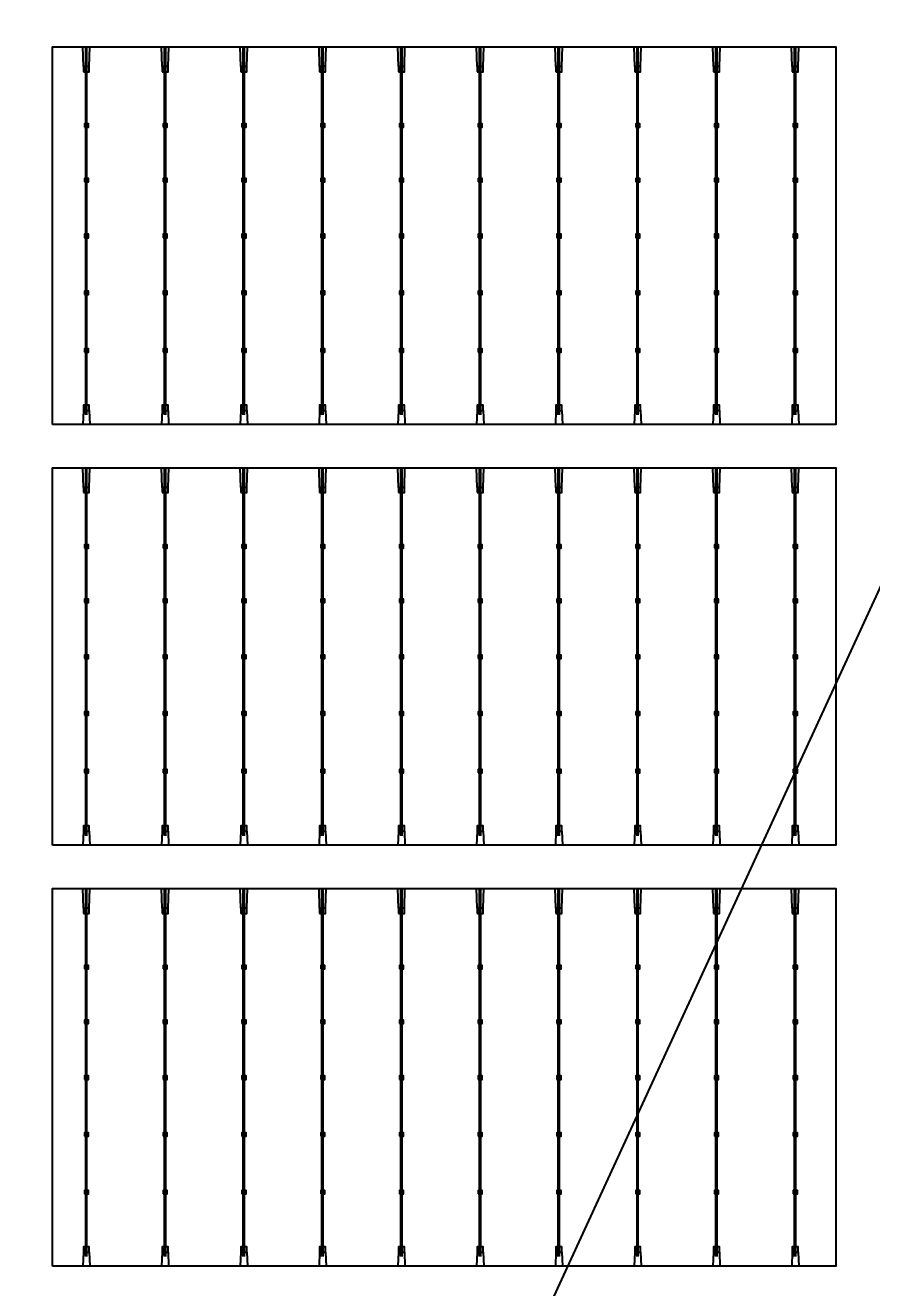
# Model space of a CAD drawing. Header units: millimetres. Extents: x 10297564 to 11610295, y -9287743 to -8409454.
# Drawn here: x 10433895 to 10436488, y -9081302 to -9077431 of the extents above; entities that cross this region are included whole.
import ezdxf

# ---------------------------------------------------------------- set-up
doc = ezdxf.new("R2010")
doc.units = ezdxf.units.MM
doc.header["$LTSCALE"] = 100
doc.layers.add('E1', color=1, linetype='Continuous')
doc.layers.add('Outline', color=5, linetype='Continuous', lineweight=25)
doc.styles.add('HL-S1', font='DotumChe.ttf')
doc.styles.add('MG', font='malgun.ttf')
doc.dimstyles.new('HL-100', dxfattribs={"dimscale": 100, "dimtxt": 3, "dimasz": 4, "dimexe": 2, "dimexo": 2, "dimgap": 1, "dimtad": 1, "dimdec": 0, "dimzin": 0, "dimlunit": 6, "dimtxsty": 'HL-S1', "dimblk": 'DOTSMALL', "dimcen": 4, "dimdle": 2, "dimclrd": 256, "dimclre": 256, "dimclrt": 4, "dimazin": 0, "dimtfac": 1, "dimtdec": 0, "dimtix": 1, "dimtmove": 2, "dimatfit": 3, "dimldrblk": 'DOTSMALL', "dimfxl": 1.5, "dimtolj": 1, "dimtzin": 0, "dimlwd": -1, "dimlwe": -1, "dimarcsym": 0})

# ---------------------------------------------------------------- blocks, each defined once
blk = doc.blocks.new('*D75')
at = {"layer": 'defpoints', "color": 0, "transparency": 16777216}
for p in [(10439230.2, -9073249.8), (10439230.2, -9073249.8), (10423426.7, -9107604.7)]:
    blk.add_point(p, dxfattribs=at)
at = {"layer": 'E1', "color": 1, "transparency": 16777216}
for p, q in [((10439593.6, -9073417), (10439593.6, -9073417)), ((10423593.8, -9107241.3), (10439063, -9073613.2)), ((10423790.1, -9107771.8), (10423790.1, -9107771.8))]:
    blk.add_line(p, q, dxfattribs=at)
for points in [[(10439002.4, -9073585.4), (10439123.6, -9073641.1), (10439230.2, -9073249.8)], [(10423533.3, -9107213.4), (10423654.4, -9107269.1), (10423426.7, -9107604.7)]]:
    blk.add_solid(points, dxfattribs=at)
at = {"layer": 'E1', "color": 7, "transparency": 16777216, "insert": (10430911.1, -9090235.3), "char_height": 500, "attachment_point": 5, "rotation": 65.2972, "style": 'MG'}
blk.add_mtext('\\A1;2711.1', dxfattribs=at)
blk = doc.blocks.new('_DotSmall')
at = {"color": 0, "linetype": 'ByBlock', "const_width": 0.5}
blk.add_lwpolyline([(-0.0625, 0, 1), (0.0625, 0, 1)], format="xyb", close=True, dxfattribs=at)

msp = doc.modelspace()

# ---------------------------------------------------------------- hatches: boundary and pattern name
at = {"true_color": 0x939598}
h = msp.add_hatch(color=252, dxfattribs=at)
h.dxf.hatch_style = 1
h.paths.add_polyline_path([(10434083.9, -9077497.1), (10434079.9, -9077497.1), (10434079.9, -9078625.5), (10434083.9, -9078625.5)])
h = msp.add_hatch(color=252, dxfattribs=at)
h.dxf.hatch_style = 1
h.paths.add_polyline_path([(10434325.2, -9077497.1), (10434321.2, -9077497.1), (10434321.2, -9078625.5), (10434325.2, -9078625.5)])
h = msp.add_hatch(color=252, dxfattribs=at)
h.dxf.hatch_style = 1
h.paths.add_polyline_path([(10434566.5, -9077497.1), (10434562.5, -9077497.1), (10434562.5, -9078625.5), (10434566.5, -9078625.5)])
h = msp.add_hatch(color=252, dxfattribs=at)
h.dxf.hatch_style = 1
h.paths.add_polyline_path([(10434807.8, -9077497.1), (10434803.8, -9077497.1), (10434803.8, -9078625.5), (10434807.8, -9078625.5)])
h = msp.add_hatch(color=252, dxfattribs=at)
h.dxf.hatch_style = 1
h.paths.add_polyline_path([(10435049.1, -9077497.1), (10435045.1, -9077497.1), (10435045.1, -9078625.5), (10435049.1, -9078625.5)])
h = msp.add_hatch(color=252, dxfattribs=at)
h.dxf.hatch_style = 1
h.paths.add_polyline_path([(10435290.4, -9077497.1), (10435286.4, -9077497.1), (10435286.4, -9078625.5), (10435290.4, -9078625.5)])
h = msp.add_hatch(color=252, dxfattribs=at)
h.dxf.hatch_style = 1
h.paths.add_polyline_path([(10435531.7, -9077497.1), (10435527.7, -9077497.1), (10435527.7, -9078625.5), (10435531.7, -9078625.5)])
h = msp.add_hatch(color=252, dxfattribs=at)
h.dxf.hatch_style = 1
h.paths.add_polyline_path([(10435773, -9077497.1), (10435769, -9077497.1), (10435769, -9078625.5), (10435773, -9078625.5)])
h = msp.add_hatch(color=252, dxfattribs=at)
h.dxf.hatch_style = 1
h.paths.add_polyline_path([(10436014.4, -9077497.1), (10436010.3, -9077497.1), (10436010.3, -9078625.5), (10436014.4, -9078625.5)])
h = msp.add_hatch(color=252, dxfattribs=at)
h.dxf.hatch_style = 1
h.paths.add_polyline_path([(10436255.7, -9077497.1), (10436251.6, -9077497.1), (10436251.6, -9078625.5), (10436255.7, -9078625.5)])
h = msp.add_hatch(color=252, dxfattribs=at)
h.dxf.hatch_style = 1
h.paths.add_polyline_path([(10434083.9, -9078787.3), (10434079.9, -9078787.3), (10434079.9, -9079915.8), (10434083.9, -9079915.8)])
h = msp.add_hatch(color=252, dxfattribs=at)
h.dxf.hatch_style = 1
h.paths.add_polyline_path([(10434325.2, -9078787.3), (10434321.2, -9078787.3), (10434321.2, -9079915.8), (10434325.2, -9079915.8)])
h = msp.add_hatch(color=252, dxfattribs=at)
h.dxf.hatch_style = 1
h.paths.add_polyline_path([(10434566.5, -9078787.3), (10434562.5, -9078787.3), (10434562.5, -9079915.8), (10434566.5, -9079915.8)])
h = msp.add_hatch(color=252, dxfattribs=at)
h.dxf.hatch_style = 1
h.paths.add_polyline_path([(10434807.8, -9078787.3), (10434803.8, -9078787.3), (10434803.8, -9079915.8), (10434807.8, -9079915.8)])
h = msp.add_hatch(color=252, dxfattribs=at)
h.dxf.hatch_style = 1
h.paths.add_polyline_path([(10435049.1, -9078787.3), (10435045.1, -9078787.3), (10435045.1, -9079915.8), (10435049.1, -9079915.8)])
h = msp.add_hatch(color=252, dxfattribs=at)
h.dxf.hatch_style = 1
h.paths.add_polyline_path([(10435290.4, -9078787.3), (10435286.4, -9078787.3), (10435286.4, -9079915.8), (10435290.4, -9079915.8)])
h = msp.add_hatch(color=252, dxfattribs=at)
h.dxf.hatch_style = 1
h.paths.add_polyline_path([(10435531.7, -9078787.3), (10435527.7, -9078787.3), (10435527.7, -9079915.8), (10435531.7, -9079915.8)])
h = msp.add_hatch(color=252, dxfattribs=at)
h.dxf.hatch_style = 1
h.paths.add_polyline_path([(10435773, -9078787.3), (10435769, -9078787.3), (10435769, -9079915.8), (10435773, -9079915.8)])
h = msp.add_hatch(color=252, dxfattribs=at)
h.dxf.hatch_style = 1
h.paths.add_polyline_path([(10436014.4, -9078787.3), (10436010.3, -9078787.3), (10436010.3, -9079915.8), (10436014.4, -9079915.8)])
h = msp.add_hatch(color=252, dxfattribs=at)
h.dxf.hatch_style = 1
h.paths.add_polyline_path([(10436255.7, -9078787.3), (10436251.6, -9078787.3), (10436251.6, -9079915.8), (10436255.7, -9079915.8)])
h = msp.add_hatch(color=252, dxfattribs=at)
h.dxf.hatch_style = 1
h.paths.add_polyline_path([(10434083.9, -9080077.5), (10434079.9, -9080077.5), (10434079.9, -9081206), (10434083.9, -9081206)])
h = msp.add_hatch(color=252, dxfattribs=at)
h.dxf.hatch_style = 1
h.paths.add_polyline_path([(10434325.2, -9080077.5), (10434321.2, -9080077.5), (10434321.2, -9081206), (10434325.2, -9081206)])
h = msp.add_hatch(color=252, dxfattribs=at)
h.dxf.hatch_style = 1
h.paths.add_polyline_path([(10434566.5, -9080077.5), (10434562.5, -9080077.5), (10434562.5, -9081206), (10434566.5, -9081206)])
h = msp.add_hatch(color=252, dxfattribs=at)
h.dxf.hatch_style = 1
h.paths.add_polyline_path([(10434807.8, -9080077.5), (10434803.8, -9080077.5), (10434803.8, -9081206), (10434807.8, -9081206)])
h = msp.add_hatch(color=252, dxfattribs=at)
h.dxf.hatch_style = 1
h.paths.add_polyline_path([(10435049.1, -9080077.5), (10435045.1, -9080077.5), (10435045.1, -9081206), (10435049.1, -9081206)])
h = msp.add_hatch(color=252, dxfattribs=at)
h.dxf.hatch_style = 1
h.paths.add_polyline_path([(10435290.4, -9080077.5), (10435286.4, -9080077.5), (10435286.4, -9081206), (10435290.4, -9081206)])
h = msp.add_hatch(color=252, dxfattribs=at)
h.dxf.hatch_style = 1
h.paths.add_polyline_path([(10435531.7, -9080077.5), (10435527.7, -9080077.5), (10435527.7, -9081206), (10435531.7, -9081206)])
h = msp.add_hatch(color=252, dxfattribs=at)
h.dxf.hatch_style = 1
h.paths.add_polyline_path([(10435773, -9080077.5), (10435769, -9080077.5), (10435769, -9081206), (10435773, -9081206)])
h = msp.add_hatch(color=252, dxfattribs=at)
h.dxf.hatch_style = 1
h.paths.add_polyline_path([(10436014.4, -9080077.5), (10436010.3, -9080077.5), (10436010.3, -9081206), (10436014.4, -9081206)])
h = msp.add_hatch(color=252, dxfattribs=at)
h.dxf.hatch_style = 1
h.paths.add_polyline_path([(10436255.7, -9080077.5), (10436251.6, -9080077.5), (10436251.6, -9081206), (10436255.7, -9081206)])

# ---------------------------------------------------------------- linework, layer by layer
for p, q in [((10434072.8, -9077557.4), (10434070.8, -9077497.1)), ((10434079.9, -9078625.5), (10434079.9, -9077497.1)), ((10434083.9, -9078625.5), (10434083.9, -9077497.1)), ((10434090.9, -9077557.4), (10434092.9, -9077497.1)), ((10434314.1, -9077557.4), (10434312.2, -9077497.1)), ((10434321.2, -9078625.5), (10434321.2, -9077497.1)), ((10434325.2, -9078625.5), (10434325.2, -9077497.1)), ((10434332.3, -9077557.4), (10434334.2, -9077497.1)), ((10434555.4, -9077557.4), (10434553.5, -9077497.1)), ((10434562.5, -9078625.5), (10434562.5, -9077497.1)), ((10434566.5, -9078625.5), (10434566.5, -9077497.1)), ((10434573.6, -9077557.4), (10434575.5, -9077497.1)), ((10434796.7, -9077557.4), (10434794.8, -9077497.1)), ((10434803.8, -9078625.5), (10434803.8, -9077497.1)), ((10434807.8, -9078625.5), (10434807.8, -9077497.1)), ((10434814.9, -9077557.4), (10434816.8, -9077497.1)), ((10435038, -9077557.4), (10435036.1, -9077497.1)), ((10435045.1, -9078625.5), (10435045.1, -9077497.1)), ((10435049.1, -9078625.5), (10435049.1, -9077497.1)), ((10435056.2, -9077557.4), (10435058.1, -9077497.1)), ((10435279.3, -9077557.4), (10435277.4, -9077497.1)), ((10435286.4, -9078625.5), (10435286.4, -9077497.1)), ((10435290.4, -9078625.5), (10435290.4, -9077497.1)), ((10435297.5, -9077557.4), (10435299.4, -9077497.1)), ((10435520.7, -9077557.4), (10435518.7, -9077497.1)), ((10435527.7, -9078625.5), (10435527.7, -9077497.1)), ((10435531.7, -9078625.5), (10435531.7, -9077497.1)), ((10435538.8, -9077557.4), (10435540.8, -9077497.1)), ((10435762, -9077557.4), (10435760, -9077497.1)), ((10435769, -9078625.5), (10435769, -9077497.1)), ((10435773, -9078625.5), (10435773, -9077497.1)), ((10435780.1, -9077557.4), (10435782.1, -9077497.1)), ((10436003.3, -9077557.4), (10436001.3, -9077497.1)), ((10436010.3, -9078625.5), (10436010.3, -9077497.1)), ((10436014.4, -9078625.5), (10436014.4, -9077497.1)), ((10436021.4, -9077557.4), (10436023.4, -9077497.1)), ((10436244.6, -9077557.4), (10436242.6, -9077497.1)), ((10436251.6, -9078625.5), (10436251.6, -9077497.1)), ((10436255.7, -9078625.5), (10436255.7, -9077497.1)), ((10436262.7, -9077557.4), (10436264.7, -9077497.1)), ((10434081.5, -9077558.1), (10434081.5, -9077900.4)), ((10434082.3, -9077558.1), (10434082.3, -9077900.4)), ((10434322.8, -9077558.1), (10434322.8, -9077900.4)), ((10434323.6, -9077558.1), (10434323.6, -9077900.4)), ((10434564.1, -9077558.1), (10434564.1, -9078071.7)), ((10434564.9, -9077558.1), (10434564.9, -9078071.7)), ((10434805.4, -9077558.1), (10434805.4, -9078071.7)), ((10434806.2, -9077558.1), (10434806.2, -9078071.7)), ((10435046.7, -9077558.1), (10435046.7, -9078071.7)), ((10435047.5, -9077558.1), (10435047.5, -9078071.7)), ((10435288, -9077558.1), (10435288, -9078071.7)), ((10435288.8, -9077558.1), (10435288.8, -9078071.7)), ((10435529.3, -9077558.1), (10435529.3, -9078071.7)), ((10435530.1, -9077558.1), (10435530.1, -9078071.7)), ((10435770.6, -9077558.1), (10435770.6, -9078071.7)), ((10435771.4, -9077558.1), (10435771.4, -9078071.7)), ((10436011.9, -9077558.1), (10436011.9, -9078071.7)), ((10436012.8, -9077558.1), (10436012.8, -9078071.7)), ((10436253.2, -9077558.1), (10436253.2, -9078071.7)), ((10436254.1, -9077558.1), (10436254.1, -9078071.7)), ((10434081.5, -9077910.8), (10434081.5, -9078071.7)), ((10434082.3, -9077910.8), (10434082.3, -9078071.7)), ((10434322.8, -9077910.8), (10434322.8, -9078071.7)), ((10434323.6, -9077910.8), (10434323.6, -9078071.7)), ((10434081.5, -9078082.1), (10434081.5, -9078245.7)), ((10434082.3, -9078082.1), (10434082.3, -9078245.7)), ((10434322.8, -9078082.1), (10434322.8, -9078422.6)), ((10434323.6, -9078082.1), (10434323.6, -9078422.6)), ((10434564.1, -9078082.1), (10434564.1, -9078422.6)), ((10434564.9, -9078082.1), (10434564.9, -9078422.6)), ((10434805.4, -9078082.1), (10434805.4, -9078422.6)), ((10434806.2, -9078082.1), (10434806.2, -9078422.6)), ((10435046.7, -9078082.1), (10435046.7, -9078422.6)), ((10435047.5, -9078082.1), (10435047.5, -9078422.6)), ((10435288, -9078082.1), (10435288, -9078422.6)), ((10435288.8, -9078082.1), (10435288.8, -9078422.6)), ((10435529.3, -9078082.1), (10435529.3, -9078422.6)), ((10435530.1, -9078082.1), (10435530.1, -9078422.6)), ((10435770.6, -9078082.1), (10435770.6, -9078422.6)), ((10435771.4, -9078082.1), (10435771.4, -9078422.6)), ((10436011.9, -9078082.1), (10436011.9, -9078422.6)), ((10436012.8, -9078082.1), (10436012.8, -9078422.6)), ((10436253.2, -9078082.1), (10436253.2, -9078422.6)), ((10436254.1, -9078082.1), (10436254.1, -9078422.6)), ((10434081.5, -9078256.2), (10434081.5, -9078422.6)), ((10434082.3, -9078256.2), (10434082.3, -9078422.6)), ((10434081.5, -9078433.1), (10434081.5, -9078595.6)), ((10434082.3, -9078433.1), (10434082.3, -9078595.6)), ((10434322.8, -9078433.1), (10434322.8, -9078595.6)), ((10434323.6, -9078433.1), (10434323.6, -9078595.6)), ((10434564.1, -9078433.1), (10434564.1, -9078595.6)), ((10434564.9, -9078433.1), (10434564.9, -9078595.6)), ((10434805.4, -9078433.1), (10434805.4, -9078595.6)), ((10434806.2, -9078433.1), (10434806.2, -9078595.6)), ((10435046.7, -9078433.1), (10435046.7, -9078595.6)), ((10435047.5, -9078433.1), (10435047.5, -9078595.6)), ((10435288, -9078433.1), (10435288, -9078595.6)), ((10435288.8, -9078433.1), (10435288.8, -9078595.6)), ((10435529.3, -9078433.1), (10435529.3, -9078595.6)), ((10435530.1, -9078433.1), (10435530.1, -9078595.6)), ((10435770.6, -9078433.1), (10435770.6, -9078595.6)), ((10435771.4, -9078433.1), (10435771.4, -9078595.6)), ((10436011.9, -9078433.1), (10436011.9, -9078595.6)), ((10436012.8, -9078433.1), (10436012.8, -9078595.6)), ((10436253.2, -9078433.1), (10436253.2, -9078595.6)), ((10436254.1, -9078433.1), (10436254.1, -9078595.6)), ((10434072.8, -9078611.6), (10434071.1, -9078654.8)), ((10434090.9, -9078611.6), (10434092.6, -9078654.8)), ((10434314.1, -9078611.6), (10434312.4, -9078654.8)), ((10434332.3, -9078611.6), (10434333.9, -9078654.8)), ((10434555.4, -9078611.6), (10434553.7, -9078654.8)), ((10434573.6, -9078611.6), (10434575.2, -9078654.8)), ((10434796.7, -9078611.6), (10434795, -9078654.8)), ((10434814.9, -9078611.6), (10434816.6, -9078654.8)), ((10435038, -9078611.6), (10435036.4, -9078654.8)), ((10435056.2, -9078611.6), (10435057.9, -9078654.8)), ((10435279.3, -9078611.6), (10435277.7, -9078654.8)), ((10435297.5, -9078611.6), (10435299.2, -9078654.8)), ((10435520.7, -9078611.6), (10435519, -9078654.8)), ((10435538.8, -9078611.6), (10435540.5, -9078654.8)), ((10435762, -9078611.6), (10435760.3, -9078654.8)), ((10435780.1, -9078611.6), (10435781.8, -9078654.8)), ((10436003.3, -9078611.6), (10436001.6, -9078654.8)), ((10436021.4, -9078611.6), (10436023.1, -9078654.8)), ((10436244.6, -9078611.6), (10436242.9, -9078654.8)), ((10436262.7, -9078611.6), (10436264.4, -9078654.8)), ((10434072.8, -9078847.6), (10434070.8, -9078787.3)), ((10434079.9, -9079915.8), (10434079.9, -9078787.3)), ((10434083.9, -9079915.8), (10434083.9, -9078787.3)), ((10434090.9, -9078847.6), (10434092.9, -9078787.3)), ((10434314.1, -9078847.6), (10434312.2, -9078787.3)), ((10434321.2, -9079915.8), (10434321.2, -9078787.3)), ((10434325.2, -9079915.8), (10434325.2, -9078787.3)), ((10434332.3, -9078847.6), (10434334.2, -9078787.3)), ((10434555.4, -9078847.6), (10434553.5, -9078787.3)), ((10434562.5, -9079915.8), (10434562.5, -9078787.3)), ((10434566.5, -9079915.8), (10434566.5, -9078787.3)), ((10434573.6, -9078847.6), (10434575.5, -9078787.3)), ((10434796.7, -9078847.6), (10434794.8, -9078787.3)), ((10434803.8, -9079915.8), (10434803.8, -9078787.3)), ((10434807.8, -9079915.8), (10434807.8, -9078787.3)), ((10434814.9, -9078847.6), (10434816.8, -9078787.3)), ((10435038, -9078847.6), (10435036.1, -9078787.3)), ((10435045.1, -9079915.8), (10435045.1, -9078787.3)), ((10435049.1, -9079915.8), (10435049.1, -9078787.3)), ((10435056.2, -9078847.6), (10435058.1, -9078787.3)), ((10435279.3, -9078847.6), (10435277.4, -9078787.3)), ((10435286.4, -9079915.8), (10435286.4, -9078787.3)), ((10435290.4, -9079915.8), (10435290.4, -9078787.3)), ((10435297.5, -9078847.6), (10435299.4, -9078787.3)), ((10435520.7, -9078847.6), (10435518.7, -9078787.3)), ((10435527.7, -9079915.8), (10435527.7, -9078787.3)), ((10435531.7, -9079915.8), (10435531.7, -9078787.3)), ((10435538.8, -9078847.6), (10435540.8, -9078787.3)), ((10435762, -9078847.6), (10435760, -9078787.3)), ((10435769, -9079915.8), (10435769, -9078787.3)), ((10435773, -9079915.8), (10435773, -9078787.3)), ((10435780.1, -9078847.6), (10435782.1, -9078787.3)), ((10436003.3, -9078847.6), (10436001.3, -9078787.3)), ((10436010.3, -9079915.8), (10436010.3, -9078787.3)), ((10436014.4, -9079915.8), (10436014.4, -9078787.3)), ((10436021.4, -9078847.6), (10436023.4, -9078787.3)), ((10436244.6, -9078847.6), (10436242.6, -9078787.3)), ((10436251.6, -9079915.8), (10436251.6, -9078787.3)), ((10436255.7, -9079915.8), (10436255.7, -9078787.3)), ((10436262.7, -9078847.6), (10436264.7, -9078787.3)), ((10434081.5, -9078848.3), (10434081.5, -9079190.6)), ((10434082.3, -9078848.3), (10434082.3, -9079190.6)), ((10434322.8, -9078848.3), (10434322.8, -9079190.6)), ((10434323.6, -9078848.3), (10434323.6, -9079190.6)), ((10434564.1, -9078848.3), (10434564.1, -9079361.9)), ((10434564.9, -9078848.3), (10434564.9, -9079361.9)), ((10434805.4, -9078848.3), (10434805.4, -9079361.9)), ((10434806.2, -9078848.3), (10434806.2, -9079361.9)), ((10435046.7, -9078848.3), (10435046.7, -9079361.9)), ((10435047.5, -9078848.3), (10435047.5, -9079361.9)), ((10435288, -9078848.3), (10435288, -9079361.9)), ((10435288.8, -9078848.3), (10435288.8, -9079361.9)), ((10435529.3, -9078848.3), (10435529.3, -9079361.9)), ((10435530.1, -9078848.3), (10435530.1, -9079361.9)), ((10435770.6, -9078848.3), (10435770.6, -9079361.9)), ((10435771.4, -9078848.3), (10435771.4, -9079361.9)), ((10436011.9, -9078848.3), (10436011.9, -9079361.9)), ((10436012.8, -9078848.3), (10436012.8, -9079361.9)), ((10436253.2, -9078848.3), (10436253.2, -9079361.9)), ((10436254.1, -9078848.3), (10436254.1, -9079361.9)), ((10434081.5, -9079201.1), (10434081.5, -9079361.9)), ((10434082.3, -9079201.1), (10434082.3, -9079361.9)), ((10434322.8, -9079201.1), (10434322.8, -9079361.9)), ((10434323.6, -9079201.1), (10434323.6, -9079361.9)), ((10434081.5, -9079372.3), (10434081.5, -9079536)), ((10434082.3, -9079372.3), (10434082.3, -9079536)), ((10434322.8, -9079372.3), (10434322.8, -9079712.8)), ((10434323.6, -9079372.3), (10434323.6, -9079712.8)), ((10434564.1, -9079372.3), (10434564.1, -9079712.8)), ((10434564.9, -9079372.3), (10434564.9, -9079712.8)), ((10434805.4, -9079372.3), (10434805.4, -9079712.8)), ((10434806.2, -9079372.3), (10434806.2, -9079712.8)), ((10435046.7, -9079372.3), (10435046.7, -9079712.8)), ((10435047.5, -9079372.3), (10435047.5, -9079712.8)), ((10435288, -9079372.3), (10435288, -9079712.8)), ((10435288.8, -9079372.3), (10435288.8, -9079712.8)), ((10435529.3, -9079372.3), (10435529.3, -9079712.8)), ((10435530.1, -9079372.3), (10435530.1, -9079712.8)), ((10435770.6, -9079372.3), (10435770.6, -9079712.8)), ((10435771.4, -9079372.3), (10435771.4, -9079712.8)), ((10436011.9, -9079372.3), (10436011.9, -9079712.8)), ((10436012.8, -9079372.3), (10436012.8, -9079712.8)), ((10436253.2, -9079372.3), (10436253.2, -9079712.8)), ((10436254.1, -9079372.3), (10436254.1, -9079712.8)), ((10434081.5, -9079546.4), (10434081.5, -9079712.8)), ((10434082.3, -9079546.4), (10434082.3, -9079712.8)), ((10434081.5, -9079723.3), (10434081.5, -9079885.8)), ((10434082.3, -9079723.3), (10434082.3, -9079885.8)), ((10434322.8, -9079723.3), (10434322.8, -9079885.8)), ((10434323.6, -9079723.3), (10434323.6, -9079885.8)), ((10434564.1, -9079723.3), (10434564.1, -9079885.8)), ((10434564.9, -9079723.3), (10434564.9, -9079885.8)), ((10434805.4, -9079723.3), (10434805.4, -9079885.8)), ((10434806.2, -9079723.3), (10434806.2, -9079885.8)), ((10435046.7, -9079723.3), (10435046.7, -9079885.8)), ((10435047.5, -9079723.3), (10435047.5, -9079885.8)), ((10435288, -9079723.3), (10435288, -9079885.8)), ((10435288.8, -9079723.3), (10435288.8, -9079885.8)), ((10435529.3, -9079723.3), (10435529.3, -9079885.8)), ((10435530.1, -9079723.3), (10435530.1, -9079885.8)), ((10435770.6, -9079723.3), (10435770.6, -9079885.8)), ((10435771.4, -9079723.3), (10435771.4, -9079885.8)), ((10436011.9, -9079723.3), (10436011.9, -9079885.8)), ((10436012.8, -9079723.3), (10436012.8, -9079885.8)), ((10436253.2, -9079723.3), (10436253.2, -9079885.8)), ((10436254.1, -9079723.3), (10436254.1, -9079885.8)), ((10434072.8, -9079901.8), (10434071.1, -9079945)), ((10434090.9, -9079901.8), (10434092.6, -9079945)), ((10434314.1, -9079901.8), (10434312.4, -9079945)), ((10434332.3, -9079901.8), (10434333.9, -9079945)), ((10434555.4, -9079901.8), (10434553.7, -9079945)), ((10434573.6, -9079901.8), (10434575.2, -9079945)), ((10434796.7, -9079901.8), (10434795, -9079945)), ((10434814.9, -9079901.8), (10434816.6, -9079945)), ((10435038, -9079901.8), (10435036.4, -9079945)), ((10435056.2, -9079901.8), (10435057.9, -9079945)), ((10435279.3, -9079901.8), (10435277.7, -9079945)), ((10435297.5, -9079901.8), (10435299.2, -9079945)), ((10435520.7, -9079901.8), (10435519, -9079945)), ((10435538.8, -9079901.8), (10435540.5, -9079945)), ((10435762, -9079901.8), (10435760.3, -9079945)), ((10435780.1, -9079901.8), (10435781.8, -9079945)), ((10436003.3, -9079901.8), (10436001.6, -9079945)), ((10436021.4, -9079901.8), (10436023.1, -9079945)), ((10436244.6, -9079901.8), (10436242.9, -9079945)), ((10436262.7, -9079901.8), (10436264.4, -9079945)), ((10434072.8, -9080137.8), (10434070.8, -9080077.5)), ((10434079.9, -9081206), (10434079.9, -9080077.5)), ((10434083.9, -9081206), (10434083.9, -9080077.5)), ((10434090.9, -9080137.8), (10434092.9, -9080077.5)), ((10434314.1, -9080137.8), (10434312.2, -9080077.5)), ((10434321.2, -9081206), (10434321.2, -9080077.5)), ((10434325.2, -9081206), (10434325.2, -9080077.5)), ((10434332.3, -9080137.8), (10434334.2, -9080077.5)), ((10434555.4, -9080137.8), (10434553.5, -9080077.5)), ((10434562.5, -9081206), (10434562.5, -9080077.5)), ((10434566.5, -9081206), (10434566.5, -9080077.5)), ((10434573.6, -9080137.8), (10434575.5, -9080077.5)), ((10434796.7, -9080137.8), (10434794.8, -9080077.5)), ((10434803.8, -9081206), (10434803.8, -9080077.5)), ((10434807.8, -9081206), (10434807.8, -9080077.5)), ((10434814.9, -9080137.8), (10434816.8, -9080077.5)), ((10435038, -9080137.8), (10435036.1, -9080077.5)), ((10435045.1, -9081206), (10435045.1, -9080077.5)), ((10435049.1, -9081206), (10435049.1, -9080077.5)), ((10435056.2, -9080137.8), (10435058.1, -9080077.5)), ((10435279.3, -9080137.8), (10435277.4, -9080077.5)), ((10435286.4, -9081206), (10435286.4, -9080077.5)), ((10435290.4, -9081206), (10435290.4, -9080077.5)), ((10435297.5, -9080137.8), (10435299.4, -9080077.5)), ((10435520.7, -9080137.8), (10435518.7, -9080077.5)), ((10435527.7, -9081206), (10435527.7, -9080077.5)), ((10435531.7, -9081206), (10435531.7, -9080077.5)), ((10435538.8, -9080137.8), (10435540.8, -9080077.5)), ((10435762, -9080137.8), (10435760, -9080077.5)), ((10435769, -9081206), (10435769, -9080077.5)), ((10435773, -9081206), (10435773, -9080077.5)), ((10435780.1, -9080137.8), (10435782.1, -9080077.5)), ((10436003.3, -9080137.8), (10436001.3, -9080077.5)), ((10436010.3, -9081206), (10436010.3, -9080077.5)), ((10436014.4, -9081206), (10436014.4, -9080077.5)), ((10436021.4, -9080137.8), (10436023.4, -9080077.5)), ((10436244.6, -9080137.8), (10436242.6, -9080077.5)), ((10436251.6, -9081206), (10436251.6, -9080077.5)), ((10436255.7, -9081206), (10436255.7, -9080077.5)), ((10436262.7, -9080137.8), (10436264.7, -9080077.5)), ((10434081.5, -9080138.5), (10434081.5, -9080480.8)), ((10434082.3, -9080138.5), (10434082.3, -9080480.8)), ((10434322.8, -9080138.5), (10434322.8, -9080480.8)), ((10434323.6, -9080138.5), (10434323.6, -9080480.8)), ((10434564.1, -9080138.5), (10434564.1, -9080652.1)), ((10434564.9, -9080138.5), (10434564.9, -9080652.1)), ((10434805.4, -9080138.5), (10434805.4, -9080652.1)), ((10434806.2, -9080138.5), (10434806.2, -9080652.1)), ((10435046.7, -9080138.5), (10435046.7, -9080652.1)), ((10435047.5, -9080138.5), (10435047.5, -9080652.1)), ((10435288, -9080138.5), (10435288, -9080652.1)), ((10435288.8, -9080138.5), (10435288.8, -9080652.1)), ((10435529.3, -9080138.5), (10435529.3, -9080652.1)), ((10435530.1, -9080138.5), (10435530.1, -9080652.1)), ((10435770.6, -9080138.5), (10435770.6, -9080652.1)), ((10435771.4, -9080138.5), (10435771.4, -9080652.1)), ((10436011.9, -9080138.5), (10436011.9, -9080652.1)), ((10436012.8, -9080138.5), (10436012.8, -9080652.1)), ((10436253.2, -9080138.5), (10436253.2, -9080652.1)), ((10436254.1, -9080138.5), (10436254.1, -9080652.1)), ((10434081.5, -9080491.3), (10434081.5, -9080652.1)), ((10434082.3, -9080491.3), (10434082.3, -9080652.1)), ((10434322.8, -9080491.3), (10434322.8, -9080652.1)), ((10434323.6, -9080491.3), (10434323.6, -9080652.1)), ((10434081.5, -9080662.6), (10434081.5, -9080826.2)), ((10434082.3, -9080662.6), (10434082.3, -9080826.2)), ((10434322.8, -9080662.6), (10434322.8, -9081003)), ((10434323.6, -9080662.6), (10434323.6, -9081003)), ((10434564.1, -9080662.6), (10434564.1, -9081003)), ((10434564.9, -9080662.6), (10434564.9, -9081003)), ((10434805.4, -9080662.6), (10434805.4, -9081003)), ((10434806.2, -9080662.6), (10434806.2, -9081003)), ((10435046.7, -9080662.6), (10435046.7, -9081003)), ((10435047.5, -9080662.6), (10435047.5, -9081003)), ((10435288, -9080662.6), (10435288, -9081003)), ((10435288.8, -9080662.6), (10435288.8, -9081003)), ((10435529.3, -9080662.6), (10435529.3, -9081003)), ((10435530.1, -9080662.6), (10435530.1, -9081003)), ((10435770.6, -9080662.6), (10435770.6, -9081003)), ((10435771.4, -9080662.6), (10435771.4, -9081003)), ((10436011.9, -9080662.6), (10436011.9, -9081003)), ((10436012.8, -9080662.6), (10436012.8, -9081003)), ((10436253.2, -9080662.6), (10436253.2, -9081003)), ((10436254.1, -9080662.6), (10436254.1, -9081003)), ((10434081.5, -9080836.6), (10434081.5, -9081003)), ((10434082.3, -9080836.6), (10434082.3, -9081003)), ((10434081.5, -9081013.5), (10434081.5, -9081176)), ((10434082.3, -9081013.5), (10434082.3, -9081176)), ((10434322.8, -9081013.5), (10434322.8, -9081176)), ((10434323.6, -9081013.5), (10434323.6, -9081176)), ((10434564.1, -9081013.5), (10434564.1, -9081176)), ((10434564.9, -9081013.5), (10434564.9, -9081176)), ((10434805.4, -9081013.5), (10434805.4, -9081176)), ((10434806.2, -9081013.5), (10434806.2, -9081176)), ((10435046.7, -9081013.5), (10435046.7, -9081176)), ((10435047.5, -9081013.5), (10435047.5, -9081176)), ((10435288, -9081013.5), (10435288, -9081176)), ((10435288.8, -9081013.5), (10435288.8, -9081176)), ((10435529.3, -9081013.5), (10435529.3, -9081176)), ((10435530.1, -9081013.5), (10435530.1, -9081176)), ((10435770.6, -9081013.5), (10435770.6, -9081176)), ((10435771.4, -9081013.5), (10435771.4, -9081176)), ((10436011.9, -9081013.5), (10436011.9, -9081176)), ((10436012.8, -9081013.5), (10436012.8, -9081176)), ((10436253.2, -9081013.5), (10436253.2, -9081176)), ((10436254.1, -9081013.5), (10436254.1, -9081176)), ((10434072.8, -9081192), (10434071.1, -9081235.2)), ((10434090.9, -9081192), (10434092.6, -9081235.2)), ((10434314.1, -9081192), (10434312.4, -9081235.2)), ((10434332.3, -9081192), (10434333.9, -9081235.2)), ((10434555.4, -9081192), (10434553.7, -9081235.2)), ((10434573.6, -9081192), (10434575.2, -9081235.2)), ((10434796.7, -9081192), (10434795, -9081235.2)), ((10434814.9, -9081192), (10434816.6, -9081235.2)), ((10435038, -9081192), (10435036.4, -9081235.2)), ((10435056.2, -9081192), (10435057.9, -9081235.2)), ((10435279.3, -9081192), (10435277.7, -9081235.2)), ((10435297.5, -9081192), (10435299.2, -9081235.2)), ((10435520.7, -9081192), (10435519, -9081235.2)), ((10435538.8, -9081192), (10435540.5, -9081235.2)), ((10435762, -9081192), (10435760.3, -9081235.2)), ((10435780.1, -9081192), (10435781.8, -9081235.2)), ((10436003.3, -9081192), (10436001.6, -9081235.2)), ((10436021.4, -9081192), (10436023.1, -9081235.2)), ((10436244.6, -9081192), (10436242.9, -9081235.2)), ((10436262.7, -9081192), (10436264.4, -9081235.2))]:
    msp.add_line(p, q)
at = {"color": 4}
for points in [[(10434072.8, -9077573.4), (10434090.9, -9077573.4), (10434090.9, -9077557.4), (10434072.8, -9077557.4)], [(10434314.1, -9077573.4), (10434332.3, -9077573.4), (10434332.3, -9077557.4), (10434314.1, -9077557.4)], [(10434555.4, -9077573.4), (10434573.6, -9077573.4), (10434573.6, -9077557.4), (10434555.4, -9077557.4)], [(10434796.7, -9077573.4), (10434814.9, -9077573.4), (10434814.9, -9077557.4), (10434796.7, -9077557.4)], [(10435038, -9077573.4), (10435056.2, -9077573.4), (10435056.2, -9077557.4), (10435038, -9077557.4)], [(10435279.3, -9077573.4), (10435297.5, -9077573.4), (10435297.5, -9077557.4), (10435279.3, -9077557.4)], [(10435520.7, -9077573.4), (10435538.8, -9077573.4), (10435538.8, -9077557.4), (10435520.7, -9077557.4)], [(10435762, -9077573.4), (10435780.1, -9077573.4), (10435780.1, -9077557.4), (10435762, -9077557.4)], [(10436003.3, -9077573.4), (10436021.4, -9077573.4), (10436021.4, -9077557.4), (10436003.3, -9077557.4)], [(10436244.6, -9077573.4), (10436262.7, -9077573.4), (10436262.7, -9077557.4), (10436244.6, -9077557.4)], [(10434076, -9077743.7), (10434088.5, -9077743.7), (10434088.5, -9077733.3), (10434076, -9077733.3)], [(10434317.3, -9077743.7), (10434329.8, -9077743.7), (10434329.8, -9077733.3), (10434317.3, -9077733.3)], [(10434558.6, -9077743.7), (10434571.1, -9077743.7), (10434571.1, -9077733.3), (10434558.6, -9077733.3)], [(10434799.9, -9077743.7), (10434812.4, -9077743.7), (10434812.4, -9077733.3), (10434799.9, -9077733.3)], [(10435041.2, -9077743.7), (10435053.7, -9077743.7), (10435053.7, -9077733.3), (10435041.2, -9077733.3)], [(10435282.5, -9077743.7), (10435295, -9077743.7), (10435295, -9077733.3), (10435282.5, -9077733.3)], [(10435523.8, -9077743.7), (10435536.3, -9077743.7), (10435536.3, -9077733.3), (10435523.8, -9077733.3)], [(10435765.1, -9077743.7), (10435777.7, -9077743.7), (10435777.7, -9077733.3), (10435765.1, -9077733.3)], [(10436006.4, -9077743.7), (10436019, -9077743.7), (10436019, -9077733.3), (10436006.4, -9077733.3)], [(10436247.7, -9077743.7), (10436260.3, -9077743.7), (10436260.3, -9077733.3), (10436247.7, -9077733.3)], [(10434076, -9077910.8), (10434088.5, -9077910.8), (10434088.5, -9077900.4), (10434076, -9077900.4)], [(10434317.3, -9077910.8), (10434329.8, -9077910.8), (10434329.8, -9077900.4), (10434317.3, -9077900.4)], [(10434558.6, -9077910.8), (10434571.1, -9077910.8), (10434571.1, -9077900.4), (10434558.6, -9077900.4)], [(10434799.9, -9077910.8), (10434812.4, -9077910.8), (10434812.4, -9077900.4), (10434799.9, -9077900.4)], [(10435041.2, -9077910.8), (10435053.7, -9077910.8), (10435053.7, -9077900.4), (10435041.2, -9077900.4)], [(10435282.5, -9077910.8), (10435295, -9077910.8), (10435295, -9077900.4), (10435282.5, -9077900.4)], [(10435523.8, -9077910.8), (10435536.3, -9077910.8), (10435536.3, -9077900.4), (10435523.8, -9077900.4)], [(10435765.1, -9077910.8), (10435777.7, -9077910.8), (10435777.7, -9077900.4), (10435765.1, -9077900.4)], [(10436006.4, -9077910.8), (10436019, -9077910.8), (10436019, -9077900.4), (10436006.4, -9077900.4)], [(10436247.7, -9077910.8), (10436260.3, -9077910.8), (10436260.3, -9077900.4), (10436247.7, -9077900.4)], [(10434076, -9078082.1), (10434088.5, -9078082.1), (10434088.5, -9078071.7), (10434076, -9078071.7)], [(10434317.3, -9078082.1), (10434329.8, -9078082.1), (10434329.8, -9078071.7), (10434317.3, -9078071.7)], [(10434558.6, -9078082.1), (10434571.1, -9078082.1), (10434571.1, -9078071.7), (10434558.6, -9078071.7)], [(10434799.9, -9078082.1), (10434812.4, -9078082.1), (10434812.4, -9078071.7), (10434799.9, -9078071.7)], [(10435041.2, -9078082.1), (10435053.7, -9078082.1), (10435053.7, -9078071.7), (10435041.2, -9078071.7)], [(10435282.5, -9078082.1), (10435295, -9078082.1), (10435295, -9078071.7), (10435282.5, -9078071.7)], [(10435523.8, -9078082.1), (10435536.3, -9078082.1), (10435536.3, -9078071.7), (10435523.8, -9078071.7)], [(10435765.1, -9078082.1), (10435777.7, -9078082.1), (10435777.7, -9078071.7), (10435765.1, -9078071.7)], [(10436006.4, -9078082.1), (10436019, -9078082.1), (10436019, -9078071.7), (10436006.4, -9078071.7)], [(10436247.7, -9078082.1), (10436260.3, -9078082.1), (10436260.3, -9078071.7), (10436247.7, -9078071.7)], [(10434076, -9078256.2), (10434088.5, -9078256.2), (10434088.5, -9078245.7), (10434076, -9078245.7)], [(10434317.3, -9078256.2), (10434329.8, -9078256.2), (10434329.8, -9078245.7), (10434317.3, -9078245.7)], [(10434558.6, -9078256.2), (10434571.1, -9078256.2), (10434571.1, -9078245.7), (10434558.6, -9078245.7)], [(10434799.9, -9078256.2), (10434812.4, -9078256.2), (10434812.4, -9078245.7), (10434799.9, -9078245.7)], [(10435041.2, -9078256.2), (10435053.7, -9078256.2), (10435053.7, -9078245.7), (10435041.2, -9078245.7)], [(10435282.5, -9078256.2), (10435295, -9078256.2), (10435295, -9078245.7), (10435282.5, -9078245.7)], [(10435523.8, -9078256.2), (10435536.3, -9078256.2), (10435536.3, -9078245.7), (10435523.8, -9078245.7)], [(10435765.1, -9078256.2), (10435777.7, -9078256.2), (10435777.7, -9078245.7), (10435765.1, -9078245.7)], [(10436006.4, -9078256.2), (10436019, -9078256.2), (10436019, -9078245.7), (10436006.4, -9078245.7)], [(10436247.7, -9078256.2), (10436260.3, -9078256.2), (10436260.3, -9078245.7), (10436247.7, -9078245.7)], [(10434076, -9078433.1), (10434088.5, -9078433.1), (10434088.5, -9078422.6), (10434076, -9078422.6)], [(10434317.3, -9078433.1), (10434329.8, -9078433.1), (10434329.8, -9078422.6), (10434317.3, -9078422.6)], [(10434558.6, -9078433.1), (10434571.1, -9078433.1), (10434571.1, -9078422.6), (10434558.6, -9078422.6)], [(10434799.9, -9078433.1), (10434812.4, -9078433.1), (10434812.4, -9078422.6), (10434799.9, -9078422.6)], [(10435041.2, -9078433.1), (10435053.7, -9078433.1), (10435053.7, -9078422.6), (10435041.2, -9078422.6)], [(10435282.5, -9078433.1), (10435295, -9078433.1), (10435295, -9078422.6), (10435282.5, -9078422.6)], [(10435523.8, -9078433.1), (10435536.3, -9078433.1), (10435536.3, -9078422.6), (10435523.8, -9078422.6)], [(10435765.1, -9078433.1), (10435777.7, -9078433.1), (10435777.7, -9078422.6), (10435765.1, -9078422.6)], [(10436006.4, -9078433.1), (10436019, -9078433.1), (10436019, -9078422.6), (10436006.4, -9078422.6)], [(10436247.7, -9078433.1), (10436260.3, -9078433.1), (10436260.3, -9078422.6), (10436247.7, -9078422.6)], [(10434072.8, -9078611.6), (10434090.9, -9078611.6), (10434090.9, -9078595.6), (10434072.8, -9078595.6)], [(10434314.1, -9078611.6), (10434332.3, -9078611.6), (10434332.3, -9078595.6), (10434314.1, -9078595.6)], [(10434555.4, -9078611.6), (10434573.6, -9078611.6), (10434573.6, -9078595.6), (10434555.4, -9078595.6)], [(10434796.7, -9078611.6), (10434814.9, -9078611.6), (10434814.9, -9078595.6), (10434796.7, -9078595.6)], [(10435038, -9078611.6), (10435056.2, -9078611.6), (10435056.2, -9078595.6), (10435038, -9078595.6)], [(10435279.3, -9078611.6), (10435297.5, -9078611.6), (10435297.5, -9078595.6), (10435279.3, -9078595.6)], [(10435520.7, -9078611.6), (10435538.8, -9078611.6), (10435538.8, -9078595.6), (10435520.7, -9078595.6)], [(10435762, -9078611.6), (10435780.1, -9078611.6), (10435780.1, -9078595.6), (10435762, -9078595.6)], [(10436003.3, -9078611.6), (10436021.4, -9078611.6), (10436021.4, -9078595.6), (10436003.3, -9078595.6)], [(10436244.6, -9078611.6), (10436262.7, -9078611.6), (10436262.7, -9078595.6), (10436244.6, -9078595.6)], [(10434072.8, -9078863.6), (10434090.9, -9078863.6), (10434090.9, -9078847.6), (10434072.8, -9078847.6)], [(10434314.1, -9078863.6), (10434332.3, -9078863.6), (10434332.3, -9078847.6), (10434314.1, -9078847.6)], [(10434555.4, -9078863.6), (10434573.6, -9078863.6), (10434573.6, -9078847.6), (10434555.4, -9078847.6)], [(10434796.7, -9078863.6), (10434814.9, -9078863.6), (10434814.9, -9078847.6), (10434796.7, -9078847.6)], [(10435038, -9078863.6), (10435056.2, -9078863.6), (10435056.2, -9078847.6), (10435038, -9078847.6)], [(10435279.3, -9078863.6), (10435297.5, -9078863.6), (10435297.5, -9078847.6), (10435279.3, -9078847.6)], [(10435520.7, -9078863.6), (10435538.8, -9078863.6), (10435538.8, -9078847.6), (10435520.7, -9078847.6)], [(10435762, -9078863.6), (10435780.1, -9078863.6), (10435780.1, -9078847.6), (10435762, -9078847.6)], [(10436003.3, -9078863.6), (10436021.4, -9078863.6), (10436021.4, -9078847.6), (10436003.3, -9078847.6)], [(10436244.6, -9078863.6), (10436262.7, -9078863.6), (10436262.7, -9078847.6), (10436244.6, -9078847.6)], [(10434076, -9079034), (10434088.5, -9079034), (10434088.5, -9079023.5), (10434076, -9079023.5)], [(10434317.3, -9079034), (10434329.8, -9079034), (10434329.8, -9079023.5), (10434317.3, -9079023.5)], [(10434558.6, -9079034), (10434571.1, -9079034), (10434571.1, -9079023.5), (10434558.6, -9079023.5)], [(10434799.9, -9079034), (10434812.4, -9079034), (10434812.4, -9079023.5), (10434799.9, -9079023.5)], [(10435041.2, -9079034), (10435053.7, -9079034), (10435053.7, -9079023.5), (10435041.2, -9079023.5)], [(10435282.5, -9079034), (10435295, -9079034), (10435295, -9079023.5), (10435282.5, -9079023.5)], [(10435523.8, -9079034), (10435536.3, -9079034), (10435536.3, -9079023.5), (10435523.8, -9079023.5)], [(10435765.1, -9079034), (10435777.7, -9079034), (10435777.7, -9079023.5), (10435765.1, -9079023.5)], [(10436006.4, -9079034), (10436019, -9079034), (10436019, -9079023.5), (10436006.4, -9079023.5)], [(10436247.7, -9079034), (10436260.3, -9079034), (10436260.3, -9079023.5), (10436247.7, -9079023.5)], [(10434076, -9079201.1), (10434088.5, -9079201.1), (10434088.5, -9079190.6), (10434076, -9079190.6)], [(10434317.3, -9079201.1), (10434329.8, -9079201.1), (10434329.8, -9079190.6), (10434317.3, -9079190.6)], [(10434558.6, -9079201.1), (10434571.1, -9079201.1), (10434571.1, -9079190.6), (10434558.6, -9079190.6)], [(10434799.9, -9079201.1), (10434812.4, -9079201.1), (10434812.4, -9079190.6), (10434799.9, -9079190.6)], [(10435041.2, -9079201.1), (10435053.7, -9079201.1), (10435053.7, -9079190.6), (10435041.2, -9079190.6)], [(10435282.5, -9079201.1), (10435295, -9079201.1), (10435295, -9079190.6), (10435282.5, -9079190.6)], [(10435523.8, -9079201.1), (10435536.3, -9079201.1), (10435536.3, -9079190.6), (10435523.8, -9079190.6)], [(10435765.1, -9079201.1), (10435777.7, -9079201.1), (10435777.7, -9079190.6), (10435765.1, -9079190.6)], [(10436006.4, -9079201.1), (10436019, -9079201.1), (10436019, -9079190.6), (10436006.4, -9079190.6)], [(10436247.7, -9079201.1), (10436260.3, -9079201.1), (10436260.3, -9079190.6), (10436247.7, -9079190.6)], [(10434076, -9079372.3), (10434088.5, -9079372.3), (10434088.5, -9079361.9), (10434076, -9079361.9)], [(10434317.3, -9079372.3), (10434329.8, -9079372.3), (10434329.8, -9079361.9), (10434317.3, -9079361.9)], [(10434558.6, -9079372.3), (10434571.1, -9079372.3), (10434571.1, -9079361.9), (10434558.6, -9079361.9)], [(10434799.9, -9079372.3), (10434812.4, -9079372.3), (10434812.4, -9079361.9), (10434799.9, -9079361.9)], [(10435041.2, -9079372.3), (10435053.7, -9079372.3), (10435053.7, -9079361.9), (10435041.2, -9079361.9)], [(10435282.5, -9079372.3), (10435295, -9079372.3), (10435295, -9079361.9), (10435282.5, -9079361.9)], [(10435523.8, -9079372.3), (10435536.3, -9079372.3), (10435536.3, -9079361.9), (10435523.8, -9079361.9)], [(10435765.1, -9079372.3), (10435777.7, -9079372.3), (10435777.7, -9079361.9), (10435765.1, -9079361.9)], [(10436006.4, -9079372.3), (10436019, -9079372.3), (10436019, -9079361.9), (10436006.4, -9079361.9)], [(10436247.7, -9079372.3), (10436260.3, -9079372.3), (10436260.3, -9079361.9), (10436247.7, -9079361.9)], [(10434076, -9079546.4), (10434088.5, -9079546.4), (10434088.5, -9079536), (10434076, -9079536)], [(10434317.3, -9079546.4), (10434329.8, -9079546.4), (10434329.8, -9079536), (10434317.3, -9079536)], [(10434558.6, -9079546.4), (10434571.1, -9079546.4), (10434571.1, -9079536), (10434558.6, -9079536)], [(10434799.9, -9079546.4), (10434812.4, -9079546.4), (10434812.4, -9079536), (10434799.9, -9079536)], [(10435041.2, -9079546.4), (10435053.7, -9079546.4), (10435053.7, -9079536), (10435041.2, -9079536)], [(10435282.5, -9079546.4), (10435295, -9079546.4), (10435295, -9079536), (10435282.5, -9079536)], [(10435523.8, -9079546.4), (10435536.3, -9079546.4), (10435536.3, -9079536), (10435523.8, -9079536)], [(10435765.1, -9079546.4), (10435777.7, -9079546.4), (10435777.7, -9079536), (10435765.1, -9079536)], [(10436006.4, -9079546.4), (10436019, -9079546.4), (10436019, -9079536), (10436006.4, -9079536)], [(10436247.7, -9079546.4), (10436260.3, -9079546.4), (10436260.3, -9079536), (10436247.7, -9079536)], [(10434076, -9079723.3), (10434088.5, -9079723.3), (10434088.5, -9079712.8), (10434076, -9079712.8)], [(10434317.3, -9079723.3), (10434329.8, -9079723.3), (10434329.8, -9079712.8), (10434317.3, -9079712.8)], [(10434558.6, -9079723.3), (10434571.1, -9079723.3), (10434571.1, -9079712.8), (10434558.6, -9079712.8)], [(10434799.9, -9079723.3), (10434812.4, -9079723.3), (10434812.4, -9079712.8), (10434799.9, -9079712.8)], [(10435041.2, -9079723.3), (10435053.7, -9079723.3), (10435053.7, -9079712.8), (10435041.2, -9079712.8)], [(10435282.5, -9079723.3), (10435295, -9079723.3), (10435295, -9079712.8), (10435282.5, -9079712.8)], [(10435523.8, -9079723.3), (10435536.3, -9079723.3), (10435536.3, -9079712.8), (10435523.8, -9079712.8)], [(10435765.1, -9079723.3), (10435777.7, -9079723.3), (10435777.7, -9079712.8), (10435765.1, -9079712.8)], [(10436006.4, -9079723.3), (10436019, -9079723.3), (10436019, -9079712.8), (10436006.4, -9079712.8)], [(10436247.7, -9079723.3), (10436260.3, -9079723.3), (10436260.3, -9079712.8), (10436247.7, -9079712.8)], [(10434072.8, -9079901.8), (10434090.9, -9079901.8), (10434090.9, -9079885.8), (10434072.8, -9079885.8)], [(10434314.1, -9079901.8), (10434332.3, -9079901.8), (10434332.3, -9079885.8), (10434314.1, -9079885.8)], [(10434555.4, -9079901.8), (10434573.6, -9079901.8), (10434573.6, -9079885.8), (10434555.4, -9079885.8)], [(10434796.7, -9079901.8), (10434814.9, -9079901.8), (10434814.9, -9079885.8), (10434796.7, -9079885.8)], [(10435038, -9079901.8), (10435056.2, -9079901.8), (10435056.2, -9079885.8), (10435038, -9079885.8)], [(10435279.3, -9079901.8), (10435297.5, -9079901.8), (10435297.5, -9079885.8), (10435279.3, -9079885.8)], [(10435520.7, -9079901.8), (10435538.8, -9079901.8), (10435538.8, -9079885.8), (10435520.7, -9079885.8)], [(10435762, -9079901.8), (10435780.1, -9079901.8), (10435780.1, -9079885.8), (10435762, -9079885.8)], [(10436003.3, -9079901.8), (10436021.4, -9079901.8), (10436021.4, -9079885.8), (10436003.3, -9079885.8)], [(10436244.6, -9079901.8), (10436262.7, -9079901.8), (10436262.7, -9079885.8), (10436244.6, -9079885.8)], [(10434072.8, -9080153.9), (10434090.9, -9080153.9), (10434090.9, -9080137.8), (10434072.8, -9080137.8)], [(10434314.1, -9080153.9), (10434332.3, -9080153.9), (10434332.3, -9080137.8), (10434314.1, -9080137.8)], [(10434555.4, -9080153.9), (10434573.6, -9080153.9), (10434573.6, -9080137.8), (10434555.4, -9080137.8)], [(10434796.7, -9080153.9), (10434814.9, -9080153.9), (10434814.9, -9080137.8), (10434796.7, -9080137.8)], [(10435038, -9080153.9), (10435056.2, -9080153.9), (10435056.2, -9080137.8), (10435038, -9080137.8)], [(10435279.3, -9080153.9), (10435297.5, -9080153.9), (10435297.5, -9080137.8), (10435279.3, -9080137.8)], [(10435520.7, -9080153.9), (10435538.8, -9080153.9), (10435538.8, -9080137.8), (10435520.7, -9080137.8)], [(10435762, -9080153.9), (10435780.1, -9080153.9), (10435780.1, -9080137.8), (10435762, -9080137.8)], [(10436003.3, -9080153.9), (10436021.4, -9080153.9), (10436021.4, -9080137.8), (10436003.3, -9080137.8)], [(10436244.6, -9080153.9), (10436262.7, -9080153.9), (10436262.7, -9080137.8), (10436244.6, -9080137.8)], [(10434076, -9080324.2), (10434088.5, -9080324.2), (10434088.5, -9080313.7), (10434076, -9080313.7)], [(10434317.3, -9080324.2), (10434329.8, -9080324.2), (10434329.8, -9080313.7), (10434317.3, -9080313.7)], [(10434558.6, -9080324.2), (10434571.1, -9080324.2), (10434571.1, -9080313.7), (10434558.6, -9080313.7)], [(10434799.9, -9080324.2), (10434812.4, -9080324.2), (10434812.4, -9080313.7), (10434799.9, -9080313.7)], [(10435041.2, -9080324.2), (10435053.7, -9080324.2), (10435053.7, -9080313.7), (10435041.2, -9080313.7)], [(10435282.5, -9080324.2), (10435295, -9080324.2), (10435295, -9080313.7), (10435282.5, -9080313.7)], [(10435523.8, -9080324.2), (10435536.3, -9080324.2), (10435536.3, -9080313.7), (10435523.8, -9080313.7)], [(10435765.1, -9080324.2), (10435777.7, -9080324.2), (10435777.7, -9080313.7), (10435765.1, -9080313.7)], [(10436006.4, -9080324.2), (10436019, -9080324.2), (10436019, -9080313.7), (10436006.4, -9080313.7)], [(10436247.7, -9080324.2), (10436260.3, -9080324.2), (10436260.3, -9080313.7), (10436247.7, -9080313.7)], [(10434076, -9080491.3), (10434088.5, -9080491.3), (10434088.5, -9080480.8), (10434076, -9080480.8)], [(10434317.3, -9080491.3), (10434329.8, -9080491.3), (10434329.8, -9080480.8), (10434317.3, -9080480.8)], [(10434558.6, -9080491.3), (10434571.1, -9080491.3), (10434571.1, -9080480.8), (10434558.6, -9080480.8)], [(10434799.9, -9080491.3), (10434812.4, -9080491.3), (10434812.4, -9080480.8), (10434799.9, -9080480.8)], [(10435041.2, -9080491.3), (10435053.7, -9080491.3), (10435053.7, -9080480.8), (10435041.2, -9080480.8)], [(10435282.5, -9080491.3), (10435295, -9080491.3), (10435295, -9080480.8), (10435282.5, -9080480.8)], [(10435523.8, -9080491.3), (10435536.3, -9080491.3), (10435536.3, -9080480.8), (10435523.8, -9080480.8)], [(10435765.1, -9080491.3), (10435777.7, -9080491.3), (10435777.7, -9080480.8), (10435765.1, -9080480.8)], [(10436006.4, -9080491.3), (10436019, -9080491.3), (10436019, -9080480.8), (10436006.4, -9080480.8)], [(10436247.7, -9080491.3), (10436260.3, -9080491.3), (10436260.3, -9080480.8), (10436247.7, -9080480.8)], [(10434076, -9080662.6), (10434088.5, -9080662.6), (10434088.5, -9080652.1), (10434076, -9080652.1)], [(10434317.3, -9080662.6), (10434329.8, -9080662.6), (10434329.8, -9080652.1), (10434317.3, -9080652.1)], [(10434558.6, -9080662.6), (10434571.1, -9080662.6), (10434571.1, -9080652.1), (10434558.6, -9080652.1)], [(10434799.9, -9080662.6), (10434812.4, -9080662.6), (10434812.4, -9080652.1), (10434799.9, -9080652.1)], [(10435041.2, -9080662.6), (10435053.7, -9080662.6), (10435053.7, -9080652.1), (10435041.2, -9080652.1)], [(10435282.5, -9080662.6), (10435295, -9080662.6), (10435295, -9080652.1), (10435282.5, -9080652.1)], [(10435523.8, -9080662.6), (10435536.3, -9080662.6), (10435536.3, -9080652.1), (10435523.8, -9080652.1)], [(10435765.1, -9080662.6), (10435777.7, -9080662.6), (10435777.7, -9080652.1), (10435765.1, -9080652.1)], [(10436006.4, -9080662.6), (10436019, -9080662.6), (10436019, -9080652.1), (10436006.4, -9080652.1)], [(10436247.7, -9080662.6), (10436260.3, -9080662.6), (10436260.3, -9080652.1), (10436247.7, -9080652.1)], [(10434076, -9080836.6), (10434088.5, -9080836.6), (10434088.5, -9080826.2), (10434076, -9080826.2)], [(10434317.3, -9080836.6), (10434329.8, -9080836.6), (10434329.8, -9080826.2), (10434317.3, -9080826.2)], [(10434558.6, -9080836.6), (10434571.1, -9080836.6), (10434571.1, -9080826.2), (10434558.6, -9080826.2)], [(10434799.9, -9080836.6), (10434812.4, -9080836.6), (10434812.4, -9080826.2), (10434799.9, -9080826.2)], [(10435041.2, -9080836.6), (10435053.7, -9080836.6), (10435053.7, -9080826.2), (10435041.2, -9080826.2)], [(10435282.5, -9080836.6), (10435295, -9080836.6), (10435295, -9080826.2), (10435282.5, -9080826.2)], [(10435523.8, -9080836.6), (10435536.3, -9080836.6), (10435536.3, -9080826.2), (10435523.8, -9080826.2)], [(10435765.1, -9080836.6), (10435777.7, -9080836.6), (10435777.7, -9080826.2), (10435765.1, -9080826.2)], [(10436006.4, -9080836.6), (10436019, -9080836.6), (10436019, -9080826.2), (10436006.4, -9080826.2)], [(10436247.7, -9080836.6), (10436260.3, -9080836.6), (10436260.3, -9080826.2), (10436247.7, -9080826.2)], [(10434076, -9081013.5), (10434088.5, -9081013.5), (10434088.5, -9081003), (10434076, -9081003)], [(10434317.3, -9081013.5), (10434329.8, -9081013.5), (10434329.8, -9081003), (10434317.3, -9081003)], [(10434558.6, -9081013.5), (10434571.1, -9081013.5), (10434571.1, -9081003), (10434558.6, -9081003)], [(10434799.9, -9081013.5), (10434812.4, -9081013.5), (10434812.4, -9081003), (10434799.9, -9081003)], [(10435041.2, -9081013.5), (10435053.7, -9081013.5), (10435053.7, -9081003), (10435041.2, -9081003)], [(10435282.5, -9081013.5), (10435295, -9081013.5), (10435295, -9081003), (10435282.5, -9081003)], [(10435523.8, -9081013.5), (10435536.3, -9081013.5), (10435536.3, -9081003), (10435523.8, -9081003)], [(10435765.1, -9081013.5), (10435777.7, -9081013.5), (10435777.7, -9081003), (10435765.1, -9081003)], [(10436006.4, -9081013.5), (10436019, -9081013.5), (10436019, -9081003), (10436006.4, -9081003)], [(10436247.7, -9081013.5), (10436260.3, -9081013.5), (10436260.3, -9081003), (10436247.7, -9081003)], [(10434072.8, -9081192), (10434090.9, -9081192), (10434090.9, -9081176), (10434072.8, -9081176)], [(10434314.1, -9081192), (10434332.3, -9081192), (10434332.3, -9081176), (10434314.1, -9081176)], [(10434555.4, -9081192), (10434573.6, -9081192), (10434573.6, -9081176), (10434555.4, -9081176)], [(10434796.7, -9081192), (10434814.9, -9081192), (10434814.9, -9081176), (10434796.7, -9081176)], [(10435038, -9081192), (10435056.2, -9081192), (10435056.2, -9081176), (10435038, -9081176)], [(10435279.3, -9081192), (10435297.5, -9081192), (10435297.5, -9081176), (10435279.3, -9081176)], [(10435520.7, -9081192), (10435538.8, -9081192), (10435538.8, -9081176), (10435520.7, -9081176)], [(10435762, -9081192), (10435780.1, -9081192), (10435780.1, -9081176), (10435762, -9081176)], [(10436003.3, -9081192), (10436021.4, -9081192), (10436021.4, -9081176), (10436003.3, -9081176)], [(10436244.6, -9081192), (10436262.7, -9081192), (10436262.7, -9081176), (10436244.6, -9081176)]]:
    msp.add_lwpolyline(points, close=True, dxfattribs=at)
at = {"layer": 'Outline'}
for points in [[(10433978.6, -9078654.8), (10433978.6, -9077497.1), (10436377.7, -9077497.1), (10436377.7, -9078654.8)], [(10433978.6, -9079945), (10433978.6, -9078787.3), (10436377.7, -9078787.3), (10436377.7, -9079945)], [(10433978.6, -9081235.2), (10433978.6, -9080077.5), (10436377.7, -9080077.5), (10436377.7, -9081235.2)]]:
    msp.add_lwpolyline(points, close=True, dxfattribs=at)

# ---------------------------------------------------------------- dimensions: what is measured, and where the dimension line sits
at = {"layer": 'E1'}
dim = msp.add_aligned_dim(p1=(10423426.7, -9107604.7), p2=(10439230.2, -9073249.8), distance=0, text='2711.1', dimstyle='HL-100', override={"dimscale": 200, "dimtxt": 2.5, "dimasz": 2, "dimtxsty": 'MG', "dimsah": 1, "dimclrd": 1, "dimclre": 1, "dimclrt": 7}, dxfattribs=at)
dim.commit()
dim.dimension.update_dxf_attribs({"geometry": '*D75', "text_midpoint": (10430911.1, -9090235.3)})

doc.saveas('drawing.dxf')
